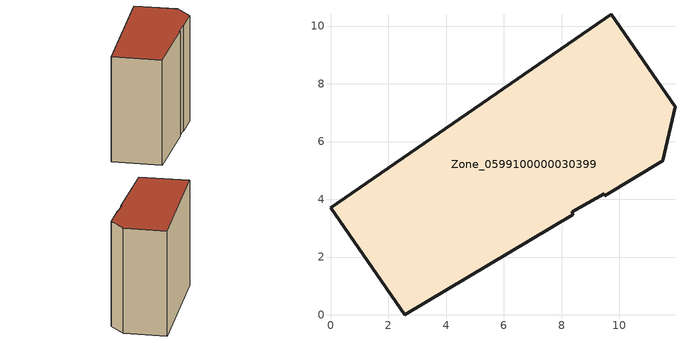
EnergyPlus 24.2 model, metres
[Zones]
Zone_0599100000030399
 floor ground (C_G): 9.49,4.19 8.38,3.57 8.4,3.47 2.58,0 0,3.71 9.73,10.41 11.93,7.2 11.51,5.33 9.49,4.13 z0
 wall outside (C_F): 9.49,4.13 11.51,5.33 11.93,7.2 9.73,10.41 0,3.71 2.58,0 8.4,3.47 8.38,3.57 9.49,4.19 9.49,4.13 z0:9.85
 roof outside (C_R): 9.49,4.19 9.49,4.13 11.51,5.33 11.93,7.2 9.73,10.41 0,3.71 2.58,0 8.4,3.47 8.38,3.57 z9.85
[BUILDING]
Pand.0599100000030399: North Axis=0; Terrain=City; Loads Convergence Tolerance Value=0.04; Temperature Convergence Tolerance Value=0.4; Solar Distribution=FullExterior; Maximum Number of Warmup Days=25; Minimum Number of Warmup Days=1
[Site:Location]
Rotterdam.The.Hague.AP_ZH_NLD Design_Conditions: Latitude=51.96; Longitude=4.45; Time Zone=1; Elevation=-4.5
[SITE:GROUNDTEMPERATURE:BUILDINGSURFACE]
18, 18, 18, 18, 18, 18, 18, 18, 18, 18, 18, 18
[MATERIAL] Thermal Absorptance=0.9; Solar Absorptance=0.7; Visible Absorptance=0.7
Name | Roughness | Thickness | Conductivity | Density | Specific Heat
G.TC.1946 | MediumSmooth | 0.15 | 1 | 540 | 1210
F.TC.1946 | Rough | 0.3 | 0.857143 | 1920 | 840
R.TC.1946 | MediumRough | 0.2 | 0.909091 | 1500 | 1000
[CONSTRUCTION]
C_G: G.TC.1946
C_F: F.TC.1946
C_R: R.TC.1946
[ZONE]
Zone_0599100000030399: Type=1; Multiplier=1; Ceiling Height=Autocalculate; Volume=Autocalculate; Floor Area=autocalculate; Part of Total Floor Area=Yes
[ZONEINFILTRATION:DESIGNFLOWRATE]
Infil_Zone_0599100000030399: Zone or ZoneList or Space or SpaceList=Zone_0599100000030399; Schedule=AlwaysOn; Design Flow Rate Calculation Method=Flow/Area; Flow Rate per Floor Area=0.003; Constant Term Coefficient=1; Temperature Term Coefficient=0; Velocity Term Coefficient=0; Velocity Squared Term Coefficient=0
[HVACTEMPLATE:ZONE:IDEALLOADSAIRSYSTEM]
Zone_0599100000030399: Maximum Heating Supply Air Temperature=50; Minimum Cooling Supply Air Temperature=13; Maximum Heating Supply Air Humidity Ratio=0.0156; Minimum Cooling Supply Air Humidity Ratio=0.0077; Heating Limit=NoLimit; Cooling Limit=NoLimit; Dehumidification Control Type=ConstantSensibleHeatRatio; Cooling Sensible Heat Ratio=0.7; Dehumidification Setpoint=60; Humidification Control Type=None; Humidification Setpoint=30; Outdoor Air Method=None; Outdoor Air Flow Rate per Person=0.00944; Outdoor Air Flow Rate per Zone Floor Area=0; Outdoor Air Flow Rate per Zone=0; Demand Controlled Ventilation Type=None; Outdoor Air Economizer Type=NoEconomizer; Heat Recovery Type=None; Sensible Heat Recovery Effectiveness=0.7; Latent Heat Recovery Effectiveness=0.65
[ZONECONTROL:THERMOSTAT]
ThermostatControl_Zone_0599100000030399: Zone or ZoneList=Zone_0599100000030399; Control Type Schedule=DualSetpointControlType; Control 1=Thermostat_Zone_0599100000030399; Temperature Difference Between Cutout And Setpoint=0
[THERMOSTATSETPOINT:DUALSETPOINT]
Thermostat_Zone_0599100000030399: Heating Setpoint Temperature Schedule=HeatingSetpoint_Zone_0599100000030399; Cooling Setpoint Temperature Schedule=CoolingSetpoint_Zone_0599100000030399
[SCHEDULE:COMPACT]
HeatingSetpoint_Zone_0599100000030399: Through: 12/31, For: AllDays, Until: 24:00, 21
CoolingSetpoint_Zone_0599100000030399: Through: 12/31, For: AllDays, Until: 24:00, 24
DualSetpointControlType: Through: 12/31, For: AllDays, Until: 24:00, 4
AlwaysOn: Through: 12/31, For: AllDays, Until: 24:00, 1
